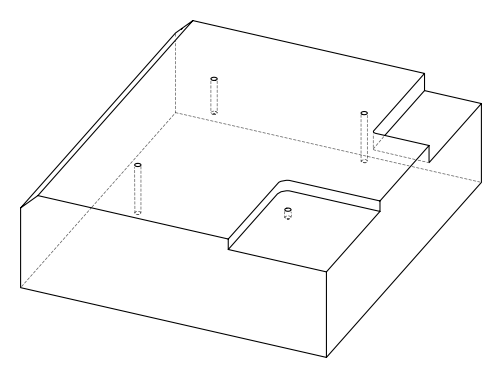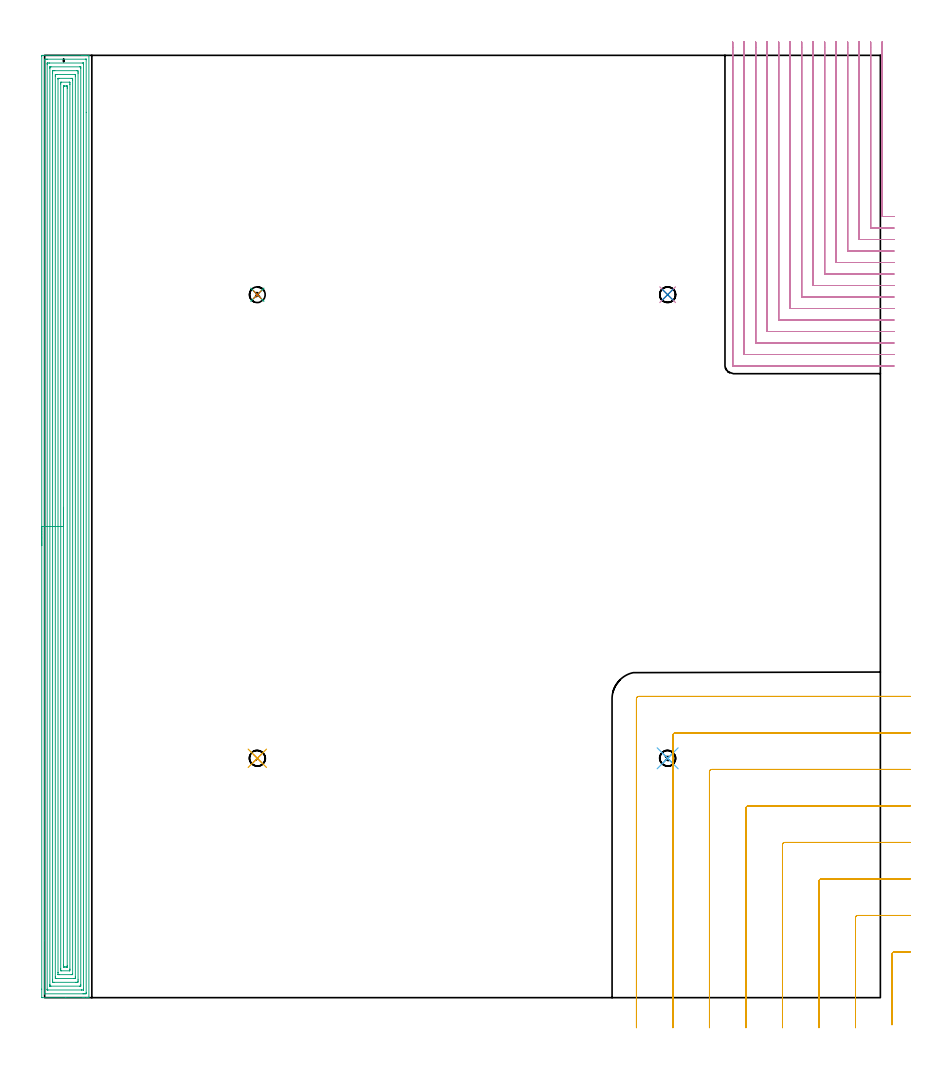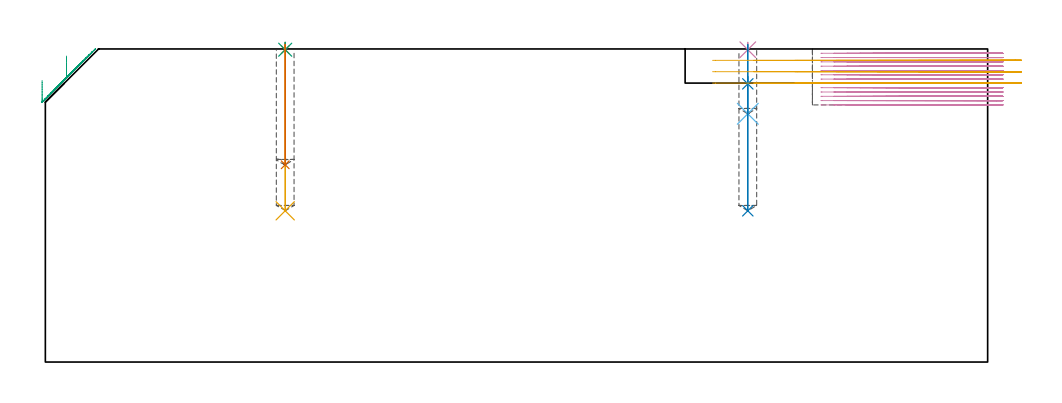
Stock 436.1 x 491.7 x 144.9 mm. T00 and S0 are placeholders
(PLAN: 11 operations, 4 tool changes, 115.5 min)
(1 SPOT_DRILL | STEP1POCKET | NXT0321_9005460120000 | 0.03 min | 1 mm3)
(2 SPOT_DRILL_1 | STEP1POCKET_1 | NXT0321_9005460120000 | 0.03 min | 1663 mm3)
(3 SPOT_DRILL_2 | STEP1POCKET_2 | NXT0321_9005460120000 | 0.03 min | 1 mm3)
(4 SPOT_DRILL_3 | STEP1POCKET_3 | NXT0321_9005460120000 | 0.03 min | 3 mm3)
(5 DRILL_BLIND_HOLE_INTO_CENTER | STEP1POCKET | UGT0301_477 | 0.31 min | 3829 mm3)
(6 DRILL_BLIND_HOLE_INTO_CENTER_1 | STEP1POCKET_1 | UGT0301_477 | 0.07 min | 687 mm3)
(7 DRILL_BLIND_HOLE_INTO_CENTER_2 | STEP1POCKET_2 | UGT0301_477 | 0.22 min | 2716 mm3)
(8 DRILL_BLIND_HOLE_INTO_CENTER_3 | STEP1POCKET_3 | UGT0301_477 | 0.31 min | 3832 mm3)
(9 AREA_MILL | FG_CHAMFER_SURFACE | UGT0205_001 | 35.79 min | 148770 mm3)
(10 MILL_CORNER_NOTCH_RECTANGULAR | CORNER_NOTCH_RECTANGULAR | NXT0201_009 | Follow Part, ap 2, ae 75% | 69.27 min | 348747 mm3)
(11 MILL_CORNER_NOTCH_RECTANGULAR_1 | CORNER_NOTCH_RECTANGULAR_1 | UGT0201_109 | Follow Part, ap 6.35, ae 75% | 9.43 min | 373506 mm3)
(TOOL NXT0321_9005460120000 | NC Spot Drill, 142deg, 12mm, Carbide, Uncoated | D12 PA142 FL30 Z2)
(TOOL UGT0301_477 | Carbide Drill 8.2 mm | D8.2 PA118 FL75 Z2)
(TOOL UGT0205_001 | Chamfer Mill 20 x 3 x 45 deg. | D20 FL50 Z2)
(TOOL NXT0201_009 | ENDMILL 8mm [2P460-0800-NA 1630] | D8 FL26 Z6)
(TOOL UGT0201_109 | End Mill 25.4 mm | D25.4 FL25 Z2)
(OP 1 SPOT_DRILL)
G17 G21 G94 G90
T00 M6
G54
G17 G0 G90 X111. Y124.9 S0 M3
G43 Z154.9 H0
G94 G81 G98 Z144.547 F250. R147.9
G80
M5
M2
(OP 2 SPOT_DRILL_1)
G17 G21 G94 G90
T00 M6
G54
G17 G0 G90 X325.1 Y124.9 S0 M3
G43 Z154.9 H0
G94 G81 G98 Z128.747 F250. R132.1
G80
M5
M2
(OP 3 SPOT_DRILL_2)
G17 G21 G94 G90
T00 M6
G54
G17 G0 G90 X111. Y366.8 S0 M3
G43 Z154.9 H0
G94 G81 G98 Z144.547 F250. R147.9
G80
M5
M2
(OP 4 SPOT_DRILL_3)
G17 G21 G94 G90
T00 M6
G54
G17 G0 G90 X325.1 Y366.8 S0 M3
G43 Z154.9 H0
G94 G81 G98 Z144.547 F250. R147.9
G80
M5
M2
(OP 5 DRILL_BLIND_HOLE_INTO_CENTER)
G17 G21 G94 G90
T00 M6
G54
G17 G0 G90 X111. Y124.9 S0 M3
G43 Z154.9 H0
G94 G81 G98 Z70. F250. R146.9
G80
M5
M2
(OP 6 DRILL_BLIND_HOLE_INTO_CENTER_1)
G17 G21 G94 G90
T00 M6
G54
G17 G0 G90 X325.1 Y124.9 S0 M3
G43 Z154.9 H0
G94 G81 G98 Z114.9 F250. R131.1
G80
M5
M2
(OP 7 DRILL_BLIND_HOLE_INTO_CENTER_2)
G17 G21 G94 G90
T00 M6
G54
G17 G0 G90 X111. Y366.8 S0 M3
G43 Z154.9 H0
G94 G81 G98 Z91.3 F250. R146.9
G80
M5
M2
(OP 8 DRILL_BLIND_HOLE_INTO_CENTER_3)
G17 G21 G94 G90
T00 M6
G54
G17 G0 G90 X325.1 Y366.8 S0 M3
G43 Z154.9 H0
G94 G81 G98 Z70. F250. R146.9
G80
M5
M2
(OP 9 AREA_MILL)
G17 G21 G94 G90
T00 M6
G54
G17 G0 G90 X-1.5 Y235.85 S1061 M3
G43 Z154.9 H0
Z130.3
G94 G1 Y235.888 Z129.428 F250.
Y236.002 Z128.564
Y236.191 Z127.712
Y236.453 Z126.88
Y236.787 Z126.074
Y237.19 Z125.3
Y237.658 Z124.564
Y238.19 Z123.872
Y238.779 Z123.229
Y239.422 Z122.64
Y240.114 Z122.108
Y240.85 Z121.64
Y241.624 Z121.237
Y242.43 Z120.903
Y243.262 Z120.641
Y244.114 Z120.452
Y244.978 Z120.338
Y245.85 Z120.3
X-1.499 Y491.082 Z120.301
X-1.496 Y491.51 Z120.302
X-1.492 Y491.69 Z120.306
X-1.075 Y491.695 Z120.723
X-0.466 Y491.7 Z121.332
X19.427 Z141.222
X20.036 Z141.83
X20.577 Z142.374
X20.915 Z142.711
X21.457 Z143.253
X21.795 Z143.59
X22.773 Z144.573
X23.098 Y491.69 Z144.889
X23.1 Y491.528 Z144.9
Y0.172
X23.098 Y0.01 Z144.889
X22.773 Y0. Z144.572
X22.471 Z144.271
X21.795 Z143.59
X20.577 Z142.374
X20.036 Z141.83
X11.003 Z132.8
X-1.075 Z120.723
X-1.347 Y0.002 Z120.45
X-1.492 Y0.01 Z120.306
X-1.499 Y0.156 Z120.299
X-1.5 Y4.45 Z120.3
Y245.85
X-0.086 Z121.714
X-0.085 Y489.183 Z121.715
X-0.084 Y489.295 Z121.716
X-0.079 Y489.676 Z121.721
X0.293 Y489.693 Z122.093
X0.685 Y489.697 Z122.485
X1.166 Y489.7 Z122.966
X1.564 Z123.364
X21.396 Z143.196
X21.6 Y489.698 Z143.4
X21.631 Y489.696 Z143.431
X21.664 Y489.69 Z143.464
X21.679 Y489.684 Z143.479
X21.68 Y489.66 Z143.48
X21.685 Y489.407 Z143.485
X21.686 Y461.983 Z143.486
X21.685 Y2.517 Z143.485
X21.684 Y2.405 Z143.484
X21.679 Y2.024 Z143.479
X21.307 Y2.007 Z143.107
X20.915 Y2.003 Z142.715
X20.434 Y2. Z142.234
X20.036 Z141.836
X0.204 Z122.004
X0. Y2.002 Z121.8
X-0.031 Y2.004 Z121.769
X-0.064 Y2.01 Z121.736
X-0.079 Y2.016 Z121.721
X-0.08 Y2.04 Z121.72
X-0.085 Y2.293 Z121.715
X-0.086 Y29.729 Z121.714
Y245.85
X1.328 Z123.128
X1.329 Y486.854 Z123.129
X1.331 Y487.508 Z123.131
X1.333 Y487.627 Z123.133
X1.335 Y487.679 Z123.135
X1.383 Y487.692 Z123.183
X1.564 Y487.696 Z123.364
X2.255 Y487.7 Z124.055
X2.444 Z124.244
X19.847 Z141.647
X20.036 Y487.696 Z141.836
X20.224 Y487.69 Z142.024
X20.265 Y487.685 Z142.065
X20.268 Y487.651 Z142.068
X20.27 Y487.588 Z142.07
X20.271 Y487.508 Z142.071
X20.272 Y487.269 Z142.072
X20.271 Y4.846 Z142.071
X20.269 Y4.192 Z142.069
X20.267 Y4.073 Z142.067
X20.265 Y4.021 Z142.065
X20.217 Y4.008 Z142.017
X20.036 Y4.004 Z141.836
X19.345 Y4. Z141.145
X19.156 Z140.956
X1.753 Z123.553
X1.564 Y4.004 Z123.364
X1.376 Y4.01 Z123.176
X1.335 Y4.015 Z123.135
X1.332 Y4.049 Z123.132
X1.33 Y4.112 Z123.13
X1.329 Y4.192 Z123.129
X1.328 Y4.431 Z123.128
Y245.85
X2.743 Z124.543
Y484.828
X2.745 Y485.416 Z124.545
X2.748 Y485.614 Z124.548
X2.749 Y485.678 Z124.549
X2.788 Y485.69 Z124.588
X3.344 Y485.7 Z125.144
X18.298 Z140.098
X18.707 Y485.695 Z140.507
X18.808 Y485.691 Z140.608
X18.851 Y485.688 Z140.651
X18.853 Y485.653 Z140.653
X18.855 Y485.563 Z140.655
X18.857 Y485.132 Z140.657
Y484.828
Y6.872
X18.855 Y6.284 Z140.655
X18.852 Y6.086 Z140.652
X18.851 Y6.022 Z140.651
X18.812 Y6.01 Z140.612
X18.255 Y6. Z140.055
X3.302 Z125.102
X2.893 Y6.005 Z124.693
X2.792 Y6.009 Z124.592
X2.749 Y6.012 Z124.549
X2.747 Y6.047 Z124.547
X2.745 Y6.137 Z124.545
X2.743 Y6.568 Z124.543
Y6.872
Y245.85
X4.157 Z125.957
Y482.148
X4.159 Y483.041 Z125.959
X4.16 Y483.085 Z125.96
X4.203 Y483.69 Z126.003
X4.437 Y483.697 Z126.237
X5.083 Y483.7 Z126.883
X5.314 Z127.114
X16.75 Y483.699 Z138.55
X17.397 Y483.69 Z139.197
X17.44 Y483.041 Z139.24
X17.442 Y482.996 Z139.242
X17.443 Y482.148 Z139.243
Y9.552
X17.441 Y8.659 Z139.241
X17.44 Y8.615 Z139.24
X17.397 Y8.01 Z139.197
X17.163 Y8.003 Z138.963
X16.517 Y8. Z138.317
X16.286 Z138.086
X4.85 Y8.001 Z126.65
X4.203 Y8.01 Z126.003
X4.16 Y8.659 Z125.96
X4.158 Y8.704 Z125.958
X4.157 Y9.552 Z125.957
Y245.85
X5.571 Z127.371
Y480.758
X5.573 Y481.254 Z127.373
X5.577 Y481.645 Z127.377
X5.584 Y481.69 Z127.384
X5.633 Y481.695 Z127.433
X5.743 Y481.698 Z127.543
X5.962 Y481.7 Z127.762
X6.403 Z128.203
X15.784 Z137.584
X15.901 Y481.699 Z137.701
X15.979 Y481.695 Z137.779
X16.018 Y481.69 Z137.818
X16.022 Y481.651 Z137.822
X16.027 Y481.254 Z137.827
X16.029 Y480.857 Z137.829
Y10.942
X16.027 Y10.446 Z137.827
X16.023 Y10.055 Z137.823
X16.016 Y10.01 Z137.816
X15.966 Y10.005 Z137.766
X15.857 Y10.002 Z137.657
X15.638 Y10. Z137.438
X15.197 Z136.997
X5.816 Z127.616
X5.699 Y10.001 Z127.499
X5.621 Y10.005 Z127.421
X5.581 Y10.01 Z127.381
X5.578 Y10.049 Z127.378
X5.573 Y10.446 Z127.373
X5.571 Y10.843 Z127.371
Y245.85
X6.985 Z128.785
X6.986 Y479.321 Z128.786
X6.988 Y479.468 Z128.788
X6.992 Y479.653 Z128.792
X6.996 Y479.69 Z128.796
X7.112 Y479.694 Z128.912
X7.264 Y479.698 Z129.064
X7.493 Y479.7 Z129.293
X7.721 Z129.521
X13.879 Z135.679
X14.531 Y479.698 Z136.331
X14.583 Y479.693 Z136.383
X14.597 Y479.691 Z136.397
X14.608 Y479.621 Z136.408
X14.61 Y479.468 Z136.41
X14.614 Y478.72 Z136.414
X14.615 Y478.574 Z136.415
X14.614 Y12.379 Z136.414
X14.612 Y12.232 Z136.412
X14.608 Y12.047 Z136.408
X14.604 Y12.01 Z136.404
X14.488 Y12.006 Z136.288
X14.336 Y12.002 Z136.136
X14.107 Y12. Z135.907
X13.879 Z135.679
X7.721 Z129.521
X7.069 Y12.002 Z128.869
X7.017 Y12.007 Z128.817
X7.003 Y12.009 Z128.803
X6.992 Y12.079 Z128.792
X6.99 Y12.232 Z128.79
X6.986 Y12.98 Z128.786
X6.985 Y13.126 Z128.785
Y245.85
X8.4 Z130.2
Y476.788
X8.401 Y476.991 Z130.201
X8.407 Y477.681 Z130.207
X8.583 Y477.699 Z130.383
X8.601 Z130.401
X12.981 Z134.781
X12.999 Y477.698 Z134.799
X13.193 Y477.681 Z134.993
X13.197 Y477.48 Z134.997
X13.2 Y476.788 Z135.
Y476.583
Y14.912
X13.199 Y14.709 Z134.999
X13.193 Y14.019 Z134.993
X13.017 Y14.001 Z134.817
X12.999 Z134.799
X8.619 Z130.419
X8.601 Y14.002 Z130.401
X8.407 Y14.019 Z130.207
X8.403 Y14.22 Z130.203
X8.4 Y14.912 Z130.2
Y15.117
Y245.85
X9.814 Z131.614
Y475.001
X9.815 Y475.555 Z131.615
X9.817 Y475.635 Z131.617
X9.821 Y475.68 Z131.621
X9.826 Y475.691 Z131.626
X9.844 Y475.693 Z131.644
X10.016 Y475.698 Z131.816
X10.36 Y475.7 Z132.16
X10.551 Z132.351
X11.24 Z133.04
X11.432 Y475.699 Z133.232
X11.643 Y475.695 Z133.443
X11.748 Y475.69 Z133.548
X11.78 Y475.678 Z133.58
X11.781 Y475.649 Z133.581
X11.785 Y475.34 Z133.585
X11.786 Y475.001 Z133.586
Y474.446
Y16.699
X11.785 Y16.145 Z133.585
X11.783 Y16.065 Z133.583
X11.779 Y16.02 Z133.579
X11.774 Y16.009 Z133.574
X11.756 Y16.007 Z133.556
X11.584 Y16.002 Z133.384
X11.24 Y16. Z133.04
X11.049 Z132.849
X10.36 Z132.16
X10.168 Y16.001 Z131.968
X9.957 Y16.005 Z131.757
X9.852 Y16.01 Z131.652
X9.82 Y16.022 Z131.62
X9.819 Y16.051 Z131.619
X9.815 Y16.36 Z131.615
X9.814 Y16.699 Z131.614
Y17.254
Y245.85
Y246.722 Z131.652
Y247.586 Z131.766
Y248.438 Z131.954
Y249.27 Z132.217
Y250.076 Z132.551
Y250.85 Z132.953
Y251.586 Z133.422
Y252.278 Z133.953
Y252.921 Z134.543
Y253.51 Z135.186
Y254.042 Z135.878
Y254.51 Z136.614
Y254.913 Z137.388
Y255.247 Z138.194
Y255.509 Z139.026
Y255.698 Z139.877
Y255.812 Z140.742
Y255.85 Z141.614
G0 Z154.9
M5
M2
(OP 10 MILL_CORNER_NOTCH_RECTANGULAR)
G17 G21 G94 G90
T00 M6
G54
G17 G0 G90 X437. Y498.597 S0 M3
G43 Z154.9 H1
Z142.908
G94 G1 Y495.597 F250.
Y407.994 F500.
G3 X437.394 Y407.6 R0.4
G1 X440.1
X443.1 F250.
G0 Z154.9
X431. Y498.7
Z142.908
G1 Y495.7
Y401.994 F500.
G3 X431.394 Y401.6 R0.4
G1 X440.1
X443.1 F250.
G0 Z154.9
X425. Y498.7
Z142.908
G1 Y495.7
Y395.994 F500.
G3 X425.394 Y395.6 R0.4
G1 X440.1
X443.1 F250.
G0 Z154.9
X419. Y498.7
Z142.908
G1 Y495.7
Y389.995 F500.
G3 X419.395 Y389.6 R0.4
G1 X440.1
X443.1 F250.
G0 Z154.9
X413. Y498.7
Z142.908
G1 Y495.7
Y383.995 F500.
G3 X413.395 Y383.6 R0.4
G1 X440.1
X443.1 F250.
G0 Z154.9
X407. Y498.7
Z142.908
G1 Y495.7
Y377.995 F500.
G3 X407.395 Y377.6 R0.4
G1 X440.1
X443.1 F250.
G0 Z154.9
X401. Y498.7
Z142.908
G1 Y495.7
Y371.995 F500.
G3 X401.395 Y371.6 R0.4
G1 X440.1
X443.1 F250.
G0 Z154.9
X395. Y498.7
Z142.908
G1 Y495.7
Y365.995 F500.
G3 X395.395 Y365.6 R0.4
G1 X440.1
X443.1 F250.
G0 Z154.9
X389. Y498.7
Z142.908
G1 Y495.7
Y359.996 F500.
G3 X389.396 Y359.6 R0.4
G1 X440.1
X443.1 F250.
G0 Z154.9
X383. Y498.7
Z142.908
G1 Y495.7
Y353.996 F500.
G3 X383.396 Y353.6 R0.4
G1 X440.1
X443.1 F250.
G0 Z154.9
X377. Y498.7
Z142.908
G1 Y495.7
Y347.996 F500.
G3 X377.396 Y347.6 R0.4
G1 X440.1
X443.1 F250.
G0 Z154.9
X371. Y498.7
Z142.908
G1 Y495.7
Y341.996 F500.
G3 X371.396 Y341.6 R0.4
G1 X440.1
X443.1 F250.
G0 Z154.9
X365. Y498.7
Z142.908
G1 Y495.7
Y335.997 F500.
G3 X365.397 Y335.6 R0.4
G1 X440.1
X443.1 F250.
G0 Z154.9
X359. Y498.7
Z142.908
G1 Y495.7
Y329.997 F500.
G3 X359.397 Y329.6 R0.4
G1 X440.1
X443.1 F250.
G0 Z154.9
X437. Y498.597
Z140.915
G1 Y495.597
Y407.994 F500.
G3 X437.394 Y407.6 R0.4
G1 X440.1
X443.1 F250.
G0 Z154.9
X431. Y498.7
Z140.915
G1 Y495.7
Y401.994 F500.
G3 X431.394 Y401.6 R0.4
G1 X440.1
X443.1 F250.
G0 Z154.9
X425. Y498.7
Z140.915
G1 Y495.7
Y395.994 F500.
G3 X425.394 Y395.6 R0.4
G1 X440.1
X443.1 F250.
G0 Z154.9
X419. Y498.7
Z140.915
G1 Y495.7
Y389.995 F500.
G3 X419.395 Y389.6 R0.4
G1 X440.1
X443.1 F250.
G0 Z154.9
X413. Y498.7
Z140.915
G1 Y495.7
Y383.995 F500.
G3 X413.395 Y383.6 R0.4
G1 X440.1
X443.1 F250.
G0 Z154.9
X407. Y498.7
Z140.915
G1 Y495.7
Y377.995 F500.
G3 X407.395 Y377.6 R0.4
G1 X440.1
X443.1 F250.
G0 Z154.9
X401. Y498.7
Z140.915
G1 Y495.7
Y371.995 F500.
G3 X401.395 Y371.6 R0.4
G1 X440.1
X443.1 F250.
G0 Z154.9
X395. Y498.7
Z140.915
G1 Y495.7
Y365.995 F500.
G3 X395.395 Y365.6 R0.4
G1 X440.1
X443.1 F250.
G0 Z154.9
X389. Y498.7
Z140.915
G1 Y495.7
Y359.996 F500.
G3 X389.396 Y359.6 R0.4
G1 X440.1
X443.1 F250.
G0 Z154.9
X383. Y498.7
Z140.915
G1 Y495.7
Y353.996 F500.
G3 X383.396 Y353.6 R0.4
G1 X440.1
X443.1 F250.
G0 Z154.9
X377. Y498.7
Z140.915
G1 Y495.7
Y347.996 F500.
G3 X377.396 Y347.6 R0.4
G1 X440.1
X443.1 F250.
G0 Z154.9
X371. Y498.7
Z140.915
G1 Y495.7
Y341.996 F500.
G3 X371.396 Y341.6 R0.4
G1 X440.1
X443.1 F250.
G0 Z154.9
X365. Y498.7
Z140.915
G1 Y495.7
Y335.997 F500.
G3 X365.397 Y335.6 R0.4
G1 X440.1
X443.1 F250.
G0 Z154.9
X359. Y498.7
Z140.915
G1 Y495.7
Y329.997 F500.
G3 X359.397 Y329.6 R0.4
G1 X440.1
X443.1 F250.
G0 Z154.9
X437. Y498.597
Z138.923
G1 Y495.597
Y407.994 F500.
G3 X437.394 Y407.6 R0.4
G1 X440.1
X443.1 F250.
G0 Z154.9
X431. Y498.7
Z138.923
G1 Y495.7
Y401.994 F500.
G3 X431.394 Y401.6 R0.4
G1 X440.1
X443.1 F250.
G0 Z154.9
X425. Y498.7
Z138.923
G1 Y495.7
Y395.994 F500.
G3 X425.394 Y395.6 R0.4
G1 X440.1
X443.1 F250.
G0 Z154.9
X419. Y498.7
Z138.923
G1 Y495.7
Y389.995 F500.
G3 X419.395 Y389.6 R0.4
G1 X440.1
X443.1 F250.
G0 Z154.9
X413. Y498.7
Z138.923
G1 Y495.7
Y383.995 F500.
G3 X413.395 Y383.6 R0.4
G1 X440.1
X443.1 F250.
G0 Z154.9
X407. Y498.7
Z138.923
G1 Y495.7
Y377.995 F500.
G3 X407.395 Y377.6 R0.4
G1 X440.1
X443.1 F250.
G0 Z154.9
X401. Y498.7
Z138.923
G1 Y495.7
Y371.995 F500.
G3 X401.395 Y371.6 R0.4
G1 X440.1
X443.1 F250.
G0 Z154.9
X395. Y498.7
Z138.923
G1 Y495.7
Y365.995 F500.
G3 X395.395 Y365.6 R0.4
G1 X440.1
X443.1 F250.
G0 Z154.9
X389. Y498.7
Z138.923
G1 Y495.7
Y359.996 F500.
G3 X389.396 Y359.6 R0.4
G1 X440.1
X443.1 F250.
G0 Z154.9
X383. Y498.7
Z138.923
G1 Y495.7
Y353.996 F500.
G3 X383.396 Y353.6 R0.4
G1 X440.1
X443.1 F250.
G0 Z154.9
X377. Y498.7
Z138.923
G1 Y495.7
Y347.996 F500.
G3 X377.396 Y347.6 R0.4
G1 X440.1
X443.1 F250.
G0 Z154.9
X371. Y498.7
Z138.923
G1 Y495.7
Y341.996 F500.
G3 X371.396 Y341.6 R0.4
G1 X440.1
X443.1 F250.
G0 Z154.9
X365. Y498.7
Z138.923
G1 Y495.7
Y335.997 F500.
G3 X365.397 Y335.6 R0.4
G1 X440.1
X443.1 F250.
G0 Z154.9
X359. Y498.7
Z138.923
G1 Y495.7
Y329.997 F500.
G3 X359.397 Y329.6 R0.4
G1 X440.1
X443.1 F250.
G0 Z154.9
X437. Y498.597
Z136.931
G1 Y495.597
Y407.994 F500.
G3 X437.394 Y407.6 R0.4
G1 X440.1
X443.1 F250.
G0 Z154.9
X431. Y498.7
Z136.931
G1 Y495.7
Y401.994 F500.
G3 X431.394 Y401.6 R0.4
G1 X440.1
X443.1 F250.
G0 Z154.9
X425. Y498.7
Z136.931
G1 Y495.7
Y395.994 F500.
G3 X425.394 Y395.6 R0.4
G1 X440.1
X443.1 F250.
G0 Z154.9
X419. Y498.7
Z136.931
G1 Y495.7
Y389.995 F500.
G3 X419.395 Y389.6 R0.4
G1 X440.1
X443.1 F250.
G0 Z154.9
X413. Y498.7
Z136.931
G1 Y495.7
Y383.995 F500.
G3 X413.395 Y383.6 R0.4
G1 X440.1
X443.1 F250.
G0 Z154.9
X407. Y498.7
Z136.931
G1 Y495.7
Y377.995 F500.
G3 X407.395 Y377.6 R0.4
G1 X440.1
X443.1 F250.
G0 Z154.9
X401. Y498.7
Z136.931
G1 Y495.7
Y371.995 F500.
G3 X401.395 Y371.6 R0.4
G1 X440.1
X443.1 F250.
G0 Z154.9
X395. Y498.7
Z136.931
G1 Y495.7
Y365.995 F500.
G3 X395.395 Y365.6 R0.4
G1 X440.1
X443.1 F250.
G0 Z154.9
X389. Y498.7
Z136.931
G1 Y495.7
Y359.996 F500.
G3 X389.396 Y359.6 R0.4
G1 X440.1
X443.1 F250.
G0 Z154.9
X383. Y498.7
Z136.931
G1 Y495.7
Y353.996 F500.
G3 X383.396 Y353.6 R0.4
G1 X440.1
X443.1 F250.
G0 Z154.9
X377. Y498.7
Z136.931
G1 Y495.7
Y347.996 F500.
G3 X377.396 Y347.6 R0.4
G1 X440.1
X443.1 F250.
G0 Z154.9
X371. Y498.7
Z136.931
G1 Y495.7
Y341.996 F500.
G3 X371.396 Y341.6 R0.4
G1 X440.1
X443.1 F250.
G0 Z154.9
X365. Y498.7
Z136.931
G1 Y495.7
Y335.997 F500.
G3 X365.397 Y335.6 R0.4
G1 X440.1
X443.1 F250.
G0 Z154.9
X359. Y498.7
Z136.931
G1 Y495.7
Y329.997 F500.
G3 X359.397 Y329.6 R0.4
G1 X440.1
X443.1 F250.
G0 Z154.9
X437. Y498.597
Z134.938
G1 Y495.597
Y407.994 F500.
G3 X437.394 Y407.6 R0.4
G1 X440.1
X443.1 F250.
G0 Z154.9
X431. Y498.7
Z134.938
G1 Y495.7
Y401.994 F500.
G3 X431.394 Y401.6 R0.4
G1 X440.1
X443.1 F250.
G0 Z154.9
X425. Y498.7
Z134.938
G1 Y495.7
Y395.994 F500.
G3 X425.394 Y395.6 R0.4
G1 X440.1
X443.1 F250.
G0 Z154.9
X419. Y498.7
Z134.938
G1 Y495.7
Y389.995 F500.
G3 X419.395 Y389.6 R0.4
G1 X440.1
X443.1 F250.
G0 Z154.9
X413. Y498.7
Z134.938
G1 Y495.7
Y383.995 F500.
G3 X413.395 Y383.6 R0.4
G1 X440.1
X443.1 F250.
G0 Z154.9
X407. Y498.7
Z134.938
G1 Y495.7
Y377.995 F500.
G3 X407.395 Y377.6 R0.4
G1 X440.1
X443.1 F250.
G0 Z154.9
X401. Y498.7
Z134.938
G1 Y495.7
Y371.995 F500.
G3 X401.395 Y371.6 R0.4
G1 X440.1
X443.1 F250.
G0 Z154.9
X395. Y498.7
Z134.938
G1 Y495.7
Y365.995 F500.
G3 X395.395 Y365.6 R0.4
G1 X440.1
X443.1 F250.
G0 Z154.9
X389. Y498.7
Z134.938
G1 Y495.7
Y359.996 F500.
G3 X389.396 Y359.6 R0.4
G1 X440.1
X443.1 F250.
G0 Z154.9
X383. Y498.7
Z134.938
G1 Y495.7
Y353.996 F500.
G3 X383.396 Y353.6 R0.4
G1 X440.1
X443.1 F250.
G0 Z154.9
X377. Y498.7
Z134.938
G1 Y495.7
Y347.996 F500.
G3 X377.396 Y347.6 R0.4
G1 X440.1
X443.1 F250.
G0 Z154.9
X371. Y498.7
Z134.938
G1 Y495.7
Y341.996 F500.
G3 X371.396 Y341.6 R0.4
G1 X440.1
X443.1 F250.
G0 Z154.9
X365. Y498.7
Z134.938
G1 Y495.7
Y335.997 F500.
G3 X365.397 Y335.6 R0.4
G1 X440.1
X443.1 F250.
G0 Z154.9
X359. Y498.7
Z134.938
G1 Y495.7
Y329.997 F500.
G3 X359.397 Y329.6 R0.4
G1 X440.1
X443.1 F250.
G0 Z154.9
X437. Y498.597
Z132.946
G1 Y495.597
Y407.994 F500.
G3 X437.394 Y407.6 R0.4
G1 X440.1
X443.1 F250.
G0 Z154.9
X431. Y498.7
Z132.946
G1 Y495.7
Y401.994 F500.
G3 X431.394 Y401.6 R0.4
G1 X440.1
X443.1 F250.
G0 Z154.9
X425. Y498.7
Z132.946
G1 Y495.7
Y395.994 F500.
G3 X425.394 Y395.6 R0.4
G1 X440.1
X443.1 F250.
G0 Z154.9
X419. Y498.7
Z132.946
G1 Y495.7
Y389.995 F500.
G3 X419.395 Y389.6 R0.4
G1 X440.1
X443.1 F250.
G0 Z154.9
X413. Y498.7
Z132.946
G1 Y495.7
Y383.995 F500.
G3 X413.395 Y383.6 R0.4
G1 X440.1
X443.1 F250.
G0 Z154.9
X407. Y498.7
Z132.946
G1 Y495.7
Y377.995 F500.
G3 X407.395 Y377.6 R0.4
G1 X440.1
X443.1 F250.
G0 Z154.9
X401. Y498.7
Z132.946
G1 Y495.7
Y371.995 F500.
G3 X401.395 Y371.6 R0.4
G1 X440.1
X443.1 F250.
G0 Z154.9
X395. Y498.7
Z132.946
G1 Y495.7
Y365.995 F500.
G3 X395.395 Y365.6 R0.4
G1 X440.1
X443.1 F250.
G0 Z154.9
X389. Y498.7
Z132.946
G1 Y495.7
Y359.996 F500.
G3 X389.396 Y359.6 R0.4
G1 X440.1
X443.1 F250.
G0 Z154.9
X383. Y498.7
Z132.946
G1 Y495.7
Y353.996 F500.
G3 X383.396 Y353.6 R0.4
G1 X440.1
X443.1 F250.
G0 Z154.9
X377. Y498.7
Z132.946
G1 Y495.7
Y347.996 F500.
G3 X377.396 Y347.6 R0.4
G1 X440.1
X443.1 F250.
G0 Z154.9
X371. Y498.7
Z132.946
G1 Y495.7
Y341.996 F500.
G3 X371.396 Y341.6 R0.4
G1 X440.1
X443.1 F250.
G0 Z154.9
X365. Y498.7
Z132.946
G1 Y495.7
Y335.997 F500.
G3 X365.397 Y335.6 R0.4
G1 X440.1
X443.1 F250.
G0 Z154.9
X359. Y498.7
Z132.946
G1 Y495.7
Y329.997 F500.
G3 X359.397 Y329.6 R0.4
G1 X440.1
X443.1 F250.
G0 Z154.9
X437. Y498.597
Z130.954
G1 Y495.597
Y407.994 F500.
G3 X437.394 Y407.6 R0.4
G1 X440.1
X443.1 F250.
G0 Z154.9
X431. Y498.7
Z130.954
G1 Y495.7
Y401.994 F500.
G3 X431.394 Y401.6 R0.4
G1 X440.1
X443.1 F250.
G0 Z154.9
X425. Y498.7
Z130.954
G1 Y495.7
Y395.994 F500.
G3 X425.394 Y395.6 R0.4
G1 X440.1
X443.1 F250.
G0 Z154.9
X419. Y498.7
Z130.954
G1 Y495.7
Y389.995 F500.
G3 X419.395 Y389.6 R0.4
G1 X440.1
X443.1 F250.
G0 Z154.9
X413. Y498.7
Z130.954
G1 Y495.7
Y383.995 F500.
G3 X413.395 Y383.6 R0.4
G1 X440.1
X443.1 F250.
G0 Z154.9
X407. Y498.7
Z130.954
G1 Y495.7
Y377.995 F500.
G3 X407.395 Y377.6 R0.4
G1 X440.1
X443.1 F250.
G0 Z154.9
X401. Y498.7
Z130.954
G1 Y495.7
Y371.995 F500.
G3 X401.395 Y371.6 R0.4
G1 X440.1
X443.1 F250.
G0 Z154.9
X395. Y498.7
Z130.954
G1 Y495.7
Y365.995 F500.
G3 X395.395 Y365.6 R0.4
G1 X440.1
X443.1 F250.
G0 Z154.9
X389. Y498.7
Z130.954
G1 Y495.7
Y359.996 F500.
G3 X389.396 Y359.6 R0.4
G1 X440.1
X443.1 F250.
G0 Z154.9
X383. Y498.7
Z130.954
G1 Y495.7
Y353.996 F500.
G3 X383.396 Y353.6 R0.4
G1 X440.1
X443.1 F250.
G0 Z154.9
X377. Y498.7
Z130.954
G1 Y495.7
Y347.996 F500.
G3 X377.396 Y347.6 R0.4
G1 X440.1
X443.1 F250.
G0 Z154.9
X371. Y498.7
Z130.954
G1 Y495.7
Y341.996 F500.
G3 X371.396 Y341.6 R0.4
G1 X440.1
X443.1 F250.
G0 Z154.9
X365. Y498.7
Z130.954
G1 Y495.7
Y335.997 F500.
G3 X365.397 Y335.6 R0.4
G1 X440.1
X443.1 F250.
G0 Z154.9
X359. Y498.7
Z130.954
G1 Y495.7
Y329.997 F500.
G3 X359.397 Y329.6 R0.4
G1 X440.1
X443.1 F250.
G0 Z154.9
X437. Y498.597
Z128.961
G1 Y495.597
Y407.994 F500.
G3 X437.394 Y407.6 R0.4
G1 X440.1
X443.1 F250.
G0 Z154.9
X431. Y498.7
Z128.961
G1 Y495.7
Y401.994 F500.
G3 X431.394 Y401.6 R0.4
G1 X440.1
X443.1 F250.
G0 Z154.9
X425. Y498.7
Z128.961
G1 Y495.7
Y395.994 F500.
G3 X425.394 Y395.6 R0.4
G1 X440.1
X443.1 F250.
G0 Z154.9
X419. Y498.7
Z128.961
G1 Y495.7
Y389.995 F500.
G3 X419.395 Y389.6 R0.4
G1 X440.1
X443.1 F250.
G0 Z154.9
X413. Y498.7
Z128.961
G1 Y495.7
Y383.995 F500.
G3 X413.395 Y383.6 R0.4
G1 X440.1
X443.1 F250.
G0 Z154.9
X407. Y498.7
Z128.961
G1 Y495.7
Y377.995 F500.
G3 X407.395 Y377.6 R0.4
G1 X440.1
X443.1 F250.
G0 Z154.9
X401. Y498.7
Z128.961
G1 Y495.7
Y371.995 F500.
G3 X401.395 Y371.6 R0.4
G1 X440.1
X443.1 F250.
G0 Z154.9
X395. Y498.7
Z128.961
G1 Y495.7
Y365.995 F500.
G3 X395.395 Y365.6 R0.4
G1 X440.1
X443.1 F250.
G0 Z154.9
X389. Y498.7
Z128.961
G1 Y495.7
Y359.996 F500.
G3 X389.396 Y359.6 R0.4
G1 X440.1
X443.1 F250.
G0 Z154.9
X383. Y498.7
Z128.961
G1 Y495.7
Y353.996 F500.
G3 X383.396 Y353.6 R0.4
G1 X440.1
X443.1 F250.
G0 Z154.9
X377. Y498.7
Z128.961
G1 Y495.7
Y347.996 F500.
G3 X377.396 Y347.6 R0.4
G1 X440.1
X443.1 F250.
G0 Z154.9
X371. Y498.7
Z128.961
G1 Y495.7
Y341.996 F500.
G3 X371.396 Y341.6 R0.4
G1 X440.1
X443.1 F250.
G0 Z154.9
X365. Y498.7
Z128.961
G1 Y495.7
Y335.997 F500.
G3 X365.397 Y335.6 R0.4
G1 X440.1
X443.1 F250.
G0 Z154.9
X359. Y498.7
Z128.961
G1 Y495.7
Y329.997 F500.
G3 X359.397 Y329.6 R0.4
G1 X440.1
X443.1 F250.
G0 Z154.9
X437. Y498.597
Z126.969
G1 Y495.597
Y407.994 F500.
G3 X437.394 Y407.6 R0.4
G1 X440.1
X443.1 F250.
G0 Z154.9
X431. Y498.7
Z126.969
G1 Y495.7
Y401.994 F500.
G3 X431.394 Y401.6 R0.4
G1 X440.1
X443.1 F250.
G0 Z154.9
X425. Y498.7
Z126.969
G1 Y495.7
Y395.994 F500.
G3 X425.394 Y395.6 R0.4
G1 X440.1
X443.1 F250.
G0 Z154.9
X419. Y498.7
Z126.969
G1 Y495.7
Y389.995 F500.
G3 X419.395 Y389.6 R0.4
G1 X440.1
X443.1 F250.
G0 Z154.9
X413. Y498.7
Z126.969
G1 Y495.7
Y383.995 F500.
G3 X413.395 Y383.6 R0.4
G1 X440.1
X443.1 F250.
G0 Z154.9
X407. Y498.7
Z126.969
G1 Y495.7
Y377.995 F500.
G3 X407.395 Y377.6 R0.4
G1 X440.1
X443.1 F250.
G0 Z154.9
X401. Y498.7
Z126.969
G1 Y495.7
Y371.995 F500.
G3 X401.395 Y371.6 R0.4
G1 X440.1
X443.1 F250.
G0 Z154.9
X395. Y498.7
Z126.969
G1 Y495.7
Y365.995 F500.
G3 X395.395 Y365.6 R0.4
G1 X440.1
X443.1 F250.
G0 Z154.9
X389. Y498.7
Z126.969
G1 Y495.7
Y359.996 F500.
G3 X389.396 Y359.6 R0.4
G1 X440.1
X443.1 F250.
G0 Z154.9
X383. Y498.7
Z126.969
G1 Y495.7
Y353.996 F500.
G3 X383.396 Y353.6 R0.4
G1 X440.1
X443.1 F250.
G0 Z154.9
X377. Y498.7
Z126.969
G1 Y495.7
Y347.996 F500.
G3 X377.396 Y347.6 R0.4
G1 X440.1
X443.1 F250.
G0 Z154.9
X371. Y498.7
Z126.969
G1 Y495.7
Y341.996 F500.
G3 X371.396 Y341.6 R0.4
G1 X440.1
X443.1 F250.
G0 Z154.9
X365. Y498.7
Z126.969
G1 Y495.7
Y335.997 F500.
G3 X365.397 Y335.6 R0.4
G1 X440.1
X443.1 F250.
G0 Z154.9
X359. Y498.7
Z126.969
G1 Y495.7
Y329.997 F500.
G3 X359.397 Y329.6 R0.4
G1 X440.1
X443.1 F250.
G0 Z154.9
X437. Y498.597
Z124.977
G1 Y495.597
Y407.994 F500.
G3 X437.394 Y407.6 R0.4
G1 X440.1
X443.1 F250.
G0 Z154.9
X431. Y498.7
Z124.977
G1 Y495.7
Y401.994 F500.
G3 X431.394 Y401.6 R0.4
G1 X440.1
X443.1 F250.
G0 Z154.9
X425. Y498.7
Z124.977
G1 Y495.7
Y395.994 F500.
G3 X425.394 Y395.6 R0.4
G1 X440.1
X443.1 F250.
G0 Z154.9
X419. Y498.7
Z124.977
G1 Y495.7
Y389.995 F500.
G3 X419.395 Y389.6 R0.4
G1 X440.1
X443.1 F250.
G0 Z154.9
X413. Y498.7
Z124.977
G1 Y495.7
Y383.995 F500.
G3 X413.395 Y383.6 R0.4
G1 X440.1
X443.1 F250.
G0 Z154.9
X407. Y498.7
Z124.977
G1 Y495.7
Y377.995 F500.
G3 X407.395 Y377.6 R0.4
G1 X440.1
X443.1 F250.
G0 Z154.9
X401. Y498.7
Z124.977
G1 Y495.7
Y371.995 F500.
G3 X401.395 Y371.6 R0.4
G1 X440.1
X443.1 F250.
G0 Z154.9
X395. Y498.7
Z124.977
G1 Y495.7
Y365.995 F500.
G3 X395.395 Y365.6 R0.4
G1 X440.1
X443.1 F250.
G0 Z154.9
X389. Y498.7
Z124.977
G1 Y495.7
Y359.996 F500.
G3 X389.396 Y359.6 R0.4
G1 X440.1
X443.1 F250.
G0 Z154.9
X383. Y498.7
Z124.977
G1 Y495.7
Y353.996 F500.
G3 X383.396 Y353.6 R0.4
G1 X440.1
X443.1 F250.
G0 Z154.9
X377. Y498.7
Z124.977
G1 Y495.7
Y347.996 F500.
G3 X377.396 Y347.6 R0.4
G1 X440.1
X443.1 F250.
G0 Z154.9
X371. Y498.7
Z124.977
G1 Y495.7
Y341.996 F500.
G3 X371.396 Y341.6 R0.4
G1 X440.1
X443.1 F250.
G0 Z154.9
X365. Y498.7
Z124.977
G1 Y495.7
Y335.997 F500.
G3 X365.397 Y335.6 R0.4
G1 X440.1
X443.1 F250.
G0 Z154.9
X359. Y498.7
Z124.977
G1 Y495.7
Y329.997 F500.
G3 X359.397 Y329.6 R0.4
G1 X440.1
X443.1 F250.
G0 Z154.9
X437. Y498.597
Z122.985
G1 Y495.597
Y407.994 F500.
G3 X437.394 Y407.6 R0.4
G1 X440.1
X443.1 F250.
G0 Z154.9
X431. Y498.7
Z122.985
G1 Y495.7
Y401.994 F500.
G3 X431.394 Y401.6 R0.4
G1 X440.1
X443.1 F250.
G0 Z154.9
X425. Y498.7
Z122.985
G1 Y495.7
Y395.994 F500.
G3 X425.394 Y395.6 R0.4
G1 X440.1
X443.1 F250.
G0 Z154.9
X419. Y498.7
Z122.985
G1 Y495.7
Y389.995 F500.
G3 X419.395 Y389.6 R0.4
G1 X440.1
X443.1 F250.
G0 Z154.9
X413. Y498.7
Z122.985
G1 Y495.7
Y383.995 F500.
G3 X413.395 Y383.6 R0.4
G1 X440.1
X443.1 F250.
G0 Z154.9
X407. Y498.7
Z122.985
G1 Y495.7
Y377.995 F500.
G3 X407.395 Y377.6 R0.4
G1 X440.1
X443.1 F250.
G0 Z154.9
X401. Y498.7
Z122.985
G1 Y495.7
Y371.995 F500.
G3 X401.395 Y371.6 R0.4
G1 X440.1
X443.1 F250.
G0 Z154.9
X395. Y498.7
Z122.985
G1 Y495.7
Y365.995 F500.
G3 X395.395 Y365.6 R0.4
G1 X440.1
X443.1 F250.
G0 Z154.9
X389. Y498.7
Z122.985
G1 Y495.7
Y359.996 F500.
G3 X389.396 Y359.6 R0.4
G1 X440.1
X443.1 F250.
G0 Z154.9
X383. Y498.7
Z122.985
G1 Y495.7
Y353.996 F500.
G3 X383.396 Y353.6 R0.4
G1 X440.1
X443.1 F250.
G0 Z154.9
X377. Y498.7
Z122.985
G1 Y495.7
Y347.996 F500.
G3 X377.396 Y347.6 R0.4
G1 X440.1
X443.1 F250.
G0 Z154.9
X371. Y498.7
Z122.985
G1 Y495.7
Y341.996 F500.
G3 X371.396 Y341.6 R0.4
G1 X440.1
X443.1 F250.
G0 Z154.9
X365. Y498.7
Z122.985
G1 Y495.7
Y335.997 F500.
G3 X365.397 Y335.6 R0.4
G1 X440.1
X443.1 F250.
G0 Z154.9
X359. Y498.7
Z122.985
G1 Y495.7
Y329.997 F500.
G3 X359.397 Y329.6 R0.4
G1 X440.1
X443.1 F250.
G0 Z154.9
X437. Y498.597
Z120.992
G1 Y495.597
Y407.994 F500.
G3 X437.394 Y407.6 R0.4
G1 X440.1
X443.1 F250.
G0 Z154.9
X431. Y498.7
Z120.992
G1 Y495.7
Y401.994 F500.
G3 X431.394 Y401.6 R0.4
G1 X440.1
X443.1 F250.
G0 Z154.9
X425. Y498.7
Z120.992
G1 Y495.7
Y395.994 F500.
G3 X425.394 Y395.6 R0.4
G1 X440.1
X443.1 F250.
G0 Z154.9
X419. Y498.7
Z120.992
G1 Y495.7
Y389.995 F500.
G3 X419.395 Y389.6 R0.4
G1 X440.1
X443.1 F250.
G0 Z154.9
X413. Y498.7
Z120.992
G1 Y495.7
Y383.995 F500.
G3 X413.395 Y383.6 R0.4
G1 X440.1
X443.1 F250.
G0 Z154.9
X407. Y498.7
Z120.992
G1 Y495.7
Y377.995 F500.
G3 X407.395 Y377.6 R0.4
G1 X440.1
X443.1 F250.
G0 Z154.9
X401. Y498.7
Z120.992
G1 Y495.7
Y371.995 F500.
G3 X401.395 Y371.6 R0.4
G1 X440.1
X443.1 F250.
G0 Z154.9
X395. Y498.7
Z120.992
G1 Y495.7
Y365.995 F500.
G3 X395.395 Y365.6 R0.4
G1 X440.1
X443.1 F250.
G0 Z154.9
X389. Y498.7
Z120.992
G1 Y495.7
Y359.996 F500.
G3 X389.396 Y359.6 R0.4
G1 X440.1
X443.1 F250.
G0 Z154.9
X383. Y498.7
Z120.992
G1 Y495.7
Y353.996 F500.
G3 X383.396 Y353.6 R0.4
G1 X440.1
X443.1 F250.
G0 Z154.9
X377. Y498.7
Z120.992
G1 Y495.7
Y347.996 F500.
G3 X377.396 Y347.6 R0.4
G1 X440.1
X443.1 F250.
G0 Z154.9
X371. Y498.7
Z120.992
G1 Y495.7
Y341.996 F500.
G3 X371.396 Y341.6 R0.4
G1 X440.1
X443.1 F250.
G0 Z154.9
X365. Y498.7
Z120.992
G1 Y495.7
Y335.997 F500.
G3 X365.397 Y335.6 R0.4
G1 X440.1
X443.1 F250.
G0 Z154.9
X359. Y498.7
Z120.992
G1 Y495.7
Y329.997 F500.
G3 X359.397 Y329.6 R0.4
G1 X440.1
X443.1 F250.
G0 Z154.9
X437. Y498.597
Z119.
G1 Y495.597
Y407.994 F500.
G3 X437.394 Y407.6 R0.4
G1 X440.1
X443.1 F250.
G0 Z154.9
X431. Y498.7
Z119.
G1 Y495.7
Y401.994 F500.
G3 X431.394 Y401.6 R0.4
G1 X440.1
X443.1 F250.
G0 Z154.9
X425. Y498.7
Z119.
G1 Y495.7
Y395.994 F500.
G3 X425.394 Y395.6 R0.4
G1 X440.1
X443.1 F250.
G0 Z154.9
X419. Y498.7
Z119.
G1 Y495.7
Y389.995 F500.
G3 X419.395 Y389.6 R0.4
G1 X440.1
X443.1 F250.
G0 Z154.9
X413. Y498.7
Z119.
G1 Y495.7
Y383.995 F500.
G3 X413.395 Y383.6 R0.4
G1 X440.1
X443.1 F250.
G0 Z154.9
X407. Y498.7
Z119.
G1 Y495.7
Y377.995 F500.
G3 X407.395 Y377.6 R0.4
G1 X440.1
X443.1 F250.
G0 Z154.9
X401. Y498.7
Z119.
G1 Y495.7
Y371.995 F500.
G3 X401.395 Y371.6 R0.4
G1 X440.1
X443.1 F250.
G0 Z154.9
X395. Y498.7
Z119.
G1 Y495.7
Y365.995 F500.
G3 X395.395 Y365.6 R0.4
G1 X440.1
X443.1 F250.
G0 Z154.9
X389. Y498.7
Z119.
G1 Y495.7
Y359.996 F500.
G3 X389.396 Y359.6 R0.4
G1 X440.1
X443.1 F250.
G0 Z154.9
X383. Y498.7
Z119.
G1 Y495.7
Y353.996 F500.
G3 X383.396 Y353.6 R0.4
G1 X440.1
X443.1 F250.
G0 Z154.9
X377. Y498.7
Z119.
G1 Y495.7
Y347.996 F500.
G3 X377.396 Y347.6 R0.4
G1 X440.1
X443.1 F250.
G0 Z154.9
X371. Y498.7
Z119.
G1 Y495.7
Y341.996 F500.
G3 X371.396 Y341.6 R0.4
G1 X440.1
X443.1 F250.
G0 Z154.9
X365. Y498.7
Z119.
G1 Y495.7
Y335.997 F500.
G3 X365.397 Y335.6 R0.4
G1 X440.1
X443.1 F250.
G0 Z154.9
X359. Y498.7
Z119.
G1 Y495.7
Y329.997 F500.
G3 X359.397 Y329.6 R0.4
G1 X440.1
X443.1 F250.
G0 Z154.9
M5
M2
(OP 11 MILL_CORNER_NOTCH_RECTANGULAR_1)
G17 G21 G94 G90
T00 M6
G54
G17 G0 G90 X451.8 Y23.85 S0 M3
G43 Z154.9 H0
Z139.633
G94 G1 X448.8 F250.
X443.41 F500.
G3 X442.15 Y22.59 R1.27
G1 Y-11.166
Y-14.166 F250.
G0 Z154.9
X451.8 Y42.9
Z139.633
G1 X448.8
X424.361 F500.
G3 X423.1 Y41.639 R1.27
G1 Y-12.7
Y-15.7 F250.
G0 Z154.9
X451.8 Y61.95
Z139.633
G1 X448.8
X405.312 F500.
G3 X404.05 Y60.688 R1.27
G1 Y-12.7
Y-15.7 F250.
G0 Z154.9
X451.8 Y81.
Z139.633
G1 X448.8
X386.262 F500.
G3 X385. Y79.738 R1.27
G1 Y-12.7
Y-15.7 F250.
G0 Z154.9
X451.8 Y100.05
Z139.633
G1 X448.8
X367.213 F500.
G3 X365.95 Y98.787 R1.27
G1 Y-12.7
Y-15.7 F250.
G0 Z154.9
X451.8 Y119.1
Z139.633
G1 X448.8
X348.163 F500.
G3 X346.9 Y117.837 R1.27
G1 Y-12.7
Y-15.7 F250.
G0 Z154.9
X451.8 Y138.15
Z139.633
G1 X448.8
X329.114 F500.
G3 X327.85 Y136.886 R1.27
G1 Y-12.7
Y-15.7 F250.
G0 Z154.9
X451.8 Y157.2
Z139.633
G1 X448.8
X310.1 F500.
G3 X308.8 Y155.9 R1.3
G1 Y-12.7
Y-15.7 F250.
G0 Z154.9
X451.8 Y23.85
Z134.367
G1 X448.8
X443.41 F500.
G3 X442.15 Y22.59 R1.27
G1 Y-11.166
Y-14.166 F250.
G0 Z154.9
X451.8 Y42.9
Z134.367
G1 X448.8
X424.361 F500.
G3 X423.1 Y41.639 R1.27
G1 Y-12.7
Y-15.7 F250.
G0 Z154.9
X451.8 Y61.95
Z134.367
G1 X448.8
X405.312 F500.
G3 X404.05 Y60.688 R1.27
G1 Y-12.7
Y-15.7 F250.
G0 Z154.9
X451.8 Y81.
Z134.367
G1 X448.8
X386.262 F500.
G3 X385. Y79.738 R1.27
G1 Y-12.7
Y-15.7 F250.
G0 Z154.9
X451.8 Y100.05
Z134.367
G1 X448.8
X367.213 F500.
G3 X365.95 Y98.787 R1.27
G1 Y-12.7
Y-15.7 F250.
G0 Z154.9
X451.8 Y119.1
Z134.367
G1 X448.8
X348.163 F500.
G3 X346.9 Y117.837 R1.27
G1 Y-12.7
Y-15.7 F250.
G0 Z154.9
X451.8 Y138.15
Z134.367
G1 X448.8
X329.114 F500.
G3 X327.85 Y136.886 R1.27
G1 Y-12.7
Y-15.7 F250.
G0 Z154.9
X451.8 Y157.2
Z134.367
G1 X448.8
X310.1 F500.
G3 X308.8 Y155.9 R1.3
G1 Y-12.7
Y-15.7 F250.
G0 Z154.9
X451.8 Y23.85
Z129.1
G1 X448.8
X443.41 F500.
G3 X442.15 Y22.59 R1.27
G1 Y-11.166
Y-14.166 F250.
G0 Z154.9
X451.8 Y42.9
Z129.1
G1 X448.8
X424.361 F500.
G3 X423.1 Y41.639 R1.27
G1 Y-12.7
Y-15.7 F250.
G0 Z154.9
X451.8 Y61.95
Z129.1
G1 X448.8
X405.312 F500.
G3 X404.05 Y60.688 R1.27
G1 Y-12.7
Y-15.7 F250.
G0 Z154.9
X451.8 Y81.
Z129.1
G1 X448.8
X386.262 F500.
G3 X385. Y79.738 R1.27
G1 Y-12.7
Y-15.7 F250.
G0 Z154.9
X451.8 Y100.05
Z129.1
G1 X448.8
X367.213 F500.
G3 X365.95 Y98.787 R1.27
G1 Y-12.7
Y-15.7 F250.
G0 Z154.9
X451.8 Y119.1
Z129.1
G1 X448.8
X348.163 F500.
G3 X346.9 Y117.837 R1.27
G1 Y-12.7
Y-15.7 F250.
G0 Z154.9
X451.8 Y138.15
Z129.1
G1 X448.8
X329.114 F500.
G3 X327.85 Y136.886 R1.27
G1 Y-12.7
Y-15.7 F250.
G0 Z154.9
X451.8 Y157.2
Z129.1
G1 X448.8
X310.1 F500.
G3 X308.8 Y155.9 R1.3
G1 Y-12.7
Y-15.7 F250.
G0 Z154.9
M5
M2
